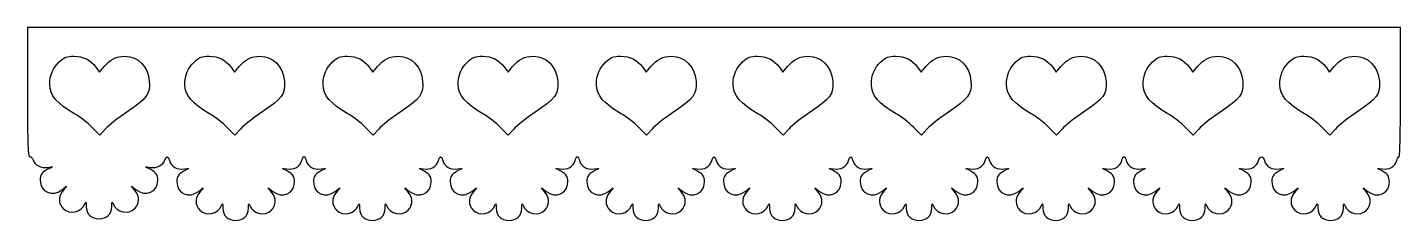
# Model space of a CAD drawing. Header units: centimetres. Extents: x -11.9 to 11, y -1.4 to 1.8.
import ezdxf

# ---------------------------------------------------------------- set-up
doc = ezdxf.new("R2010")
doc.units = ezdxf.units.CM
doc.header["$MEASUREMENT"] = 0
doc.layers.add('Layer 1', color=7, linetype='Continuous')

msp = doc.modelspace()

# ---------------------------------------------------------------- linework, layer by layer
at = {"layer": 'Layer 1'}
for points, knots in [([(-8.58766, -1.33235), (-8.62622, -1.29642), (-8.64613, -1.24559), (-8.64724, -1.18021), (-8.64724, -1.18021), (-8.64864, -1.09814), (-8.65268, -1.09133), (-8.6718, -1.13872), (-8.6718, -1.13872), (-8.7299, -1.28268), (-8.92209, -1.32384), (-9.03041, -1.21552), (-9.03041, -1.21552), (-9.11236, -1.13358), (-9.11442, -1.021), (-9.03583, -0.92023), (-9.03583, -0.92023), (-9.03583, -0.92023), (-8.97629, -0.8439), (-8.97629, -0.8439), (-8.97629, -0.8439), (-8.97629, -0.8439), (-9.05262, -0.90343), (-9.05262, -0.90343), (-9.05262, -0.90343), (-9.21317, -1.02865), (-9.41286, -0.9415), (-9.41286, -0.74621), (-9.41286, -0.74621), (-9.41286, -0.64771), (-9.37668, -0.6019), (-9.25687, -0.54874), (-9.25687, -0.54874), (-9.19248, -0.52016), (-9.19443, -0.51908), (-9.28667, -0.53227), (-9.28667, -0.53227), (-9.40529, -0.54923), (-9.51005, -0.49066), (-9.53437, -0.39377), (-9.53437, -0.39377), (-9.55436, -0.31412), (-9.5884, -0.30874), (-9.61152, -0.38158), (-9.61152, -0.38158), (-9.63903, -0.46827), (-9.74465, -0.52181), (-9.85655, -0.50581), (-9.85655, -0.50581), (-9.94878, -0.49262), (-9.95074, -0.4937), (-9.88634, -0.52228), (-9.88634, -0.52228), (-9.7652, -0.57604), (-9.73036, -0.62098), (-9.73036, -0.72346), (-9.73036, -0.72346), (-9.73036, -0.91516), (-9.93165, -1.00094), (-10.09059, -0.87697), (-10.09059, -0.87697), (-10.09059, -0.87697), (-10.16692, -0.81744), (-10.16692, -0.81744), (-10.16692, -0.81744), (-10.16692, -0.81744), (-10.10739, -0.89377), (-10.10739, -0.89377), (-10.10739, -0.89377), (-10.0288, -0.99454), (-10.03086, -1.10712), (-10.1128, -1.18906), (-10.1128, -1.18906), (-10.22112, -1.29738), (-10.41332, -1.25622), (-10.47141, -1.11227), (-10.47141, -1.11227), (-10.49054, -1.06487), (-10.49457, -1.07168), (-10.49597, -1.15375), (-10.49597, -1.15375), (-10.49815, -1.28148), (-10.57927, -1.35984), (-10.70932, -1.35984), (-10.70932, -1.35984), (-10.83936, -1.35984), (-10.92048, -1.28148), (-10.92266, -1.15375), (-10.92266, -1.15375), (-10.92406, -1.07168), (-10.92809, -1.06487), (-10.94722, -1.11227), (-10.94722, -1.11227), (-11.00531, -1.25622), (-11.19751, -1.29738), (-11.30583, -1.18906), (-11.30583, -1.18906), (-11.38777, -1.10712), (-11.38984, -0.99454), (-11.31124, -0.89377), (-11.31124, -0.89377), (-11.31124, -0.89377), (-11.25171, -0.81744), (-11.25171, -0.81744), (-11.25171, -0.81744), (-11.25171, -0.81744), (-11.32804, -0.87697), (-11.32804, -0.87697), (-11.32804, -0.87697), (-11.48859, -1.00219), (-11.68827, -0.91504), (-11.68827, -0.71976), (-11.68827, -0.71976), (-11.68827, -0.62125), (-11.65209, -0.57544), (-11.53229, -0.52228), (-11.53229, -0.52228), (-11.46789, -0.4937), (-11.46985, -0.49262), (-11.56208, -0.50581), (-11.56208, -0.50581), (-11.67398, -0.52181), (-11.7796, -0.46827), (-11.80711, -0.38158), (-11.80711, -0.38158), (-11.81647, -0.35209), (-11.84119, -0.32796), (-11.86204, -0.32796), (-11.86204, -0.32796), (-11.89431, -0.32796), (-11.89994, -0.16886), (-11.89994, 0.7436), (-11.89994, 0.7436), (-11.89994, 0.7436), (-11.89994, 1.81516), (-11.89994, 1.81516), (-11.89994, 1.81516), (-11.89994, 1.81516), (-0.46994, 1.81516), (-0.46994, 1.81516), (-0.46994, 1.81516), (-0.46994, 1.81516), (10.96006, 1.81516), (10.96006, 1.81516), (10.96006, 1.81516), (10.96006, 1.81516), (10.96006, 0.7436), (10.96006, 0.7436), (10.96006, 0.7436), (10.96006, 0.13373), (10.9499, -0.32796), (10.93647, -0.32796), (10.93647, -0.32796), (10.92349, -0.32796), (10.90545, -0.35758), (10.89636, -0.39377), (10.89636, -0.39377), (10.87205, -0.49066), (10.76729, -0.54923), (10.64866, -0.53227), (10.64866, -0.53227), (10.55643, -0.51908), (10.55447, -0.52016), (10.61886, -0.54874), (10.61886, -0.54874), (10.74001, -0.6025), (10.77485, -0.64744), (10.77485, -0.74992), (10.77485, -0.74992), (10.77485, -0.94162), (10.57356, -1.0274), (10.41462, -0.90343), (10.41462, -0.90343), (10.41462, -0.90343), (10.33829, -0.8439), (10.33829, -0.8439), (10.33829, -0.8439), (10.33829, -0.8439), (10.39782, -0.92023), (10.39782, -0.92023), (10.39782, -0.92023), (10.47641, -1.021), (10.47435, -1.13358), (10.39241, -1.21552), (10.39241, -1.21552), (10.28409, -1.32384), (10.09189, -1.28268), (10.0338, -1.13872), (10.0338, -1.13872), (10.01467, -1.09133), (10.01064, -1.09814), (10.00924, -1.18021), (10.00924, -1.18021), (10.00705, -1.30793), (9.92593, -1.38629), (9.79589, -1.38629), (9.79589, -1.38629), (9.66585, -1.38629), (9.58473, -1.30793), (9.58255, -1.18021), (9.58255, -1.18021), (9.58115, -1.09814), (9.57712, -1.09133), (9.55799, -1.13872), (9.55799, -1.13872), (9.4999, -1.28268), (9.3077, -1.32384), (9.19938, -1.21552), (9.19938, -1.21552), (9.11744, -1.13358), (9.11537, -1.021), (9.19397, -0.92023), (9.19397, -0.92023), (9.19397, -0.92023), (9.2535, -0.8439), (9.2535, -0.8439), (9.2535, -0.8439), (9.2535, -0.8439), (9.17717, -0.90343), (9.17717, -0.90343), (9.17717, -0.90343), (9.01662, -1.02865), (8.81693, -0.9415), (8.81693, -0.74621), (8.81693, -0.74621), (8.81693, -0.64771), (8.85312, -0.6019), (8.97292, -0.54874), (8.97292, -0.54874), (9.03731, -0.52016), (9.03536, -0.51908), (8.94312, -0.53227), (8.94312, -0.53227), (8.8245, -0.54923), (8.71974, -0.49066), (8.69542, -0.39377), (8.69542, -0.39377), (8.67415, -0.30899), (8.61577, -0.30899), (8.59449, -0.39377), (8.59449, -0.39377), (8.57017, -0.49066), (8.46541, -0.54923), (8.34679, -0.53227), (8.34679, -0.53227), (8.25455, -0.51908), (8.2526, -0.52016), (8.31699, -0.54874), (8.31699, -0.54874), (8.43813, -0.6025), (8.47298, -0.64744), (8.47298, -0.74992), (8.47298, -0.74992), (8.47298, -0.94162), (8.27169, -1.0274), (8.11274, -0.90343), (8.11274, -0.90343), (8.11274, -0.90343), (8.03641, -0.8439), (8.03641, -0.8439), (8.03641, -0.8439), (8.03641, -0.8439), (8.09594, -0.92023), (8.09594, -0.92023), (8.09594, -0.92023), (8.17454, -1.021), (8.17247, -1.13358), (8.09053, -1.21552), (8.09053, -1.21552), (7.98221, -1.32384), (7.79001, -1.28268), (7.73192, -1.13872), (7.73192, -1.13872), (7.71279, -1.09133), (7.70876, -1.09814), (7.70736, -1.18021), (7.70736, -1.18021), (7.70518, -1.30793), (7.62406, -1.38629), (7.49402, -1.38629), (7.49402, -1.38629), (7.36398, -1.38629), (7.28286, -1.30793), (7.28067, -1.18021), (7.28067, -1.18021), (7.27927, -1.09814), (7.27524, -1.09133), (7.25612, -1.13872), (7.25612, -1.13872), (7.19802, -1.28268), (7.00582, -1.32384), (6.8975, -1.21552), (6.8975, -1.21552), (6.81556, -1.13358), (6.8135, -1.021), (6.89209, -0.92023), (6.89209, -0.92023), (6.89209, -0.92023), (6.95162, -0.8439), (6.95162, -0.8439), (6.95162, -0.8439), (6.95162, -0.8439), (6.87529, -0.90343), (6.87529, -0.90343), (6.87529, -0.90343), (6.71475, -1.02865), (6.51506, -0.9415), (6.51506, -0.74621), (6.51506, -0.74621), (6.51506, -0.64771), (6.55124, -0.6019), (6.67105, -0.54874), (6.67105, -0.54874), (6.73544, -0.52016), (6.73349, -0.51908), (6.64125, -0.53227), (6.64125, -0.53227), (6.52263, -0.54923), (6.41787, -0.49066), (6.39355, -0.39377), (6.39355, -0.39377), (6.38446, -0.35758), (6.36771, -0.32796), (6.35631, -0.32796), (6.35631, -0.32796), (6.34491, -0.32796), (6.32815, -0.35758), (6.31907, -0.39377), (6.31907, -0.39377), (6.29475, -0.49066), (6.18999, -0.54923), (6.07137, -0.53227), (6.07137, -0.53227), (5.97913, -0.51908), (5.97718, -0.52016), (6.04157, -0.54874), (6.04157, -0.54874), (6.16271, -0.6025), (6.19756, -0.64744), (6.19756, -0.74992), (6.19756, -0.74992), (6.19756, -0.94162), (5.99627, -1.0274), (5.83733, -0.90343), (5.83733, -0.90343), (5.83733, -0.90343), (5.761, -0.8439), (5.761, -0.8439), (5.761, -0.8439), (5.761, -0.8439), (5.82053, -0.92023), (5.82053, -0.92023), (5.82053, -0.92023), (5.89912, -1.021), (5.89706, -1.13358), (5.81512, -1.21552), (5.81512, -1.21552), (5.70679, -1.32384), (5.5146, -1.28268), (5.4565, -1.13872), (5.4565, -1.13872), (5.43738, -1.09133), (5.43335, -1.09814), (5.43195, -1.18021), (5.43195, -1.18021), (5.42976, -1.30793), (5.34864, -1.38629), (5.2186, -1.38629), (5.2186, -1.38629), (5.08856, -1.38629), (5.00744, -1.30793), (5.00526, -1.18021), (5.00526, -1.18021), (5.00386, -1.09814), (4.99982, -1.09133), (4.9807, -1.13872), (4.9807, -1.13872), (4.9226, -1.28268), (4.73041, -1.32384), (4.62209, -1.21552), (4.62209, -1.21552), (4.54014, -1.13358), (4.53808, -1.021), (4.61667, -0.92023), (4.61667, -0.92023), (4.61667, -0.92023), (4.67621, -0.8439), (4.67621, -0.8439), (4.67621, -0.8439), (4.67621, -0.8439), (4.59988, -0.90343), (4.59988, -0.90343), (4.59988, -0.90343), (4.43933, -1.02865), (4.23964, -0.9415), (4.23964, -0.74621), (4.23964, -0.74621), (4.23964, -0.64771), (4.27582, -0.6019), (4.39563, -0.54874), (4.39563, -0.54874), (4.46002, -0.52016), (4.45807, -0.51908), (4.36583, -0.53227), (4.36583, -0.53227), (4.24721, -0.54923), (4.14245, -0.49066), (4.11813, -0.39377), (4.11813, -0.39377), (4.09701, -0.30963), (4.06477, -0.30963), (4.04365, -0.39377), (4.04365, -0.39377), (4.01934, -0.49066), (3.91458, -0.54923), (3.79595, -0.53227), (3.79595, -0.53227), (3.70372, -0.51908), (3.70176, -0.52016), (3.76616, -0.54874), (3.76616, -0.54874), (3.8873, -0.6025), (3.92214, -0.64744), (3.92214, -0.74992), (3.92214, -0.74992), (3.92214, -0.94162), (3.72085, -1.0274), (3.56191, -0.90343), (3.56191, -0.90343), (3.56191, -0.90343), (3.48558, -0.8439), (3.48558, -0.8439), (3.48558, -0.8439), (3.48558, -0.8439), (3.54511, -0.92023), (3.54511, -0.92023), (3.54511, -0.92023), (3.6237, -1.021), (3.62164, -1.13358), (3.5397, -1.21552), (3.5397, -1.21552), (3.43138, -1.32384), (3.23918, -1.28268), (3.18109, -1.13872), (3.18109, -1.13872), (3.16196, -1.09133), (3.15793, -1.09814), (3.15653, -1.18021), (3.15653, -1.18021), (3.15435, -1.30793), (3.07323, -1.38629), (2.94318, -1.38629), (2.94318, -1.38629), (2.81314, -1.38629), (2.73202, -1.30793), (2.72984, -1.18021), (2.72984, -1.18021), (2.72844, -1.09814), (2.72441, -1.09133), (2.70528, -1.13872), (2.70528, -1.13872), (2.64719, -1.28268), (2.45499, -1.32384), (2.34667, -1.21552), (2.34667, -1.21552), (2.26473, -1.13358), (2.26266, -1.021), (2.34126, -0.92023), (2.34126, -0.92023), (2.34126, -0.92023), (2.40079, -0.8439), (2.40079, -0.8439), (2.40079, -0.8439), (2.40079, -0.8439), (2.32446, -0.90343), (2.32446, -0.90343), (2.32446, -0.90343), (2.16391, -1.02865), (1.96423, -0.9415), (1.96423, -0.74621), (1.96423, -0.74621), (1.96423, -0.64771), (2.00041, -0.6019), (2.12021, -0.54874), (2.12021, -0.54874), (2.18461, -0.52016), (2.18265, -0.51908), (2.09042, -0.53227), (2.09042, -0.53227), (1.97179, -0.54923), (1.86703, -0.49066), (1.84272, -0.39377), (1.84272, -0.39377), (1.8216, -0.30963), (1.78936, -0.30963), (1.76824, -0.39377), (1.76824, -0.39377), (1.74392, -0.49066), (1.63916, -0.54923), (1.52054, -0.53227), (1.52054, -0.53227), (1.4283, -0.51908), (1.42635, -0.52016), (1.49074, -0.54874), (1.49074, -0.54874), (1.61188, -0.6025), (1.64673, -0.64744), (1.64673, -0.74992), (1.64673, -0.74992), (1.64673, -0.94162), (1.44544, -1.0274), (1.28649, -0.90343), (1.28649, -0.90343), (1.28649, -0.90343), (1.21016, -0.8439), (1.21016, -0.8439), (1.21016, -0.8439), (1.21016, -0.8439), (1.26969, -0.92023), (1.26969, -0.92023), (1.26969, -0.92023), (1.34829, -1.021), (1.34622, -1.13358), (1.26428, -1.21552), (1.26428, -1.21552), (1.15596, -1.32384), (0.96376, -1.28268), (0.90567, -1.13872), (0.90567, -1.13872), (0.88654, -1.09133), (0.88251, -1.09814), (0.88111, -1.18021), (0.88111, -1.18021), (0.87893, -1.30793), (0.79781, -1.38629), (0.66777, -1.38629), (0.66777, -1.38629), (0.53773, -1.38629), (0.45661, -1.30793), (0.45442, -1.18021), (0.45442, -1.18021), (0.45302, -1.09814), (0.44899, -1.09133), (0.42987, -1.13872), (0.42987, -1.13872), (0.37177, -1.28268), (0.17957, -1.32384), (0.07125, -1.21552), (0.07125, -1.21552), (-0.01069, -1.13358), (-0.01275, -1.021), (0.06584, -0.92023), (0.06584, -0.92023), (0.06584, -0.92023), (0.12537, -0.8439), (0.12537, -0.8439), (0.12537, -0.8439), (0.12537, -0.8439), (0.04904, -0.90343), (0.04904, -0.90343), (0.04904, -0.90343), (-0.1115, -1.02865), (-0.31119, -0.9415), (-0.31119, -0.74621), (-0.31119, -0.74621), (-0.31119, -0.64771), (-0.27501, -0.6019), (-0.1552, -0.54874), (-0.1552, -0.54874), (-0.09081, -0.52016), (-0.09276, -0.51908), (-0.185, -0.53227), (-0.185, -0.53227), (-0.30362, -0.54923), (-0.40838, -0.49066), (-0.4327, -0.39377), (-0.4327, -0.39377), (-0.45382, -0.30963), (-0.48606, -0.30963), (-0.50718, -0.39377), (-0.50718, -0.39377), (-0.5315, -0.49066), (-0.63626, -0.54923), (-0.75488, -0.53227), (-0.75488, -0.53227), (-0.84712, -0.51908), (-0.84907, -0.52016), (-0.78468, -0.54874), (-0.78468, -0.54874), (-0.66354, -0.6025), (-0.62869, -0.64744), (-0.62869, -0.74992), (-0.62869, -0.74992), (-0.62869, -0.94162), (-0.82998, -1.0274), (-0.98892, -0.90343), (-0.98892, -0.90343), (-0.98892, -0.90343), (-1.06525, -0.8439), (-1.06525, -0.8439), (-1.06525, -0.8439), (-1.06525, -0.8439), (-1.00572, -0.92023), (-1.00572, -0.92023), (-1.00572, -0.92023), (-0.92713, -1.021), (-0.92919, -1.13358), (-1.01113, -1.21552), (-1.01113, -1.21552), (-1.11946, -1.32384), (-1.31165, -1.28268), (-1.36975, -1.13872), (-1.36975, -1.13872), (-1.38887, -1.09133), (-1.3929, -1.09814), (-1.3943, -1.18021), (-1.3943, -1.18021), (-1.39649, -1.30793), (-1.47761, -1.38629), (-1.60765, -1.38629), (-1.60765, -1.38629), (-1.73769, -1.38629), (-1.81881, -1.30793), (-1.82099, -1.18021), (-1.82099, -1.18021), (-1.82239, -1.09814), (-1.82643, -1.09133), (-1.84555, -1.13872), (-1.84555, -1.13872), (-1.90365, -1.28268), (-2.09584, -1.32384), (-2.20416, -1.21552), (-2.20416, -1.21552), (-2.28611, -1.13358), (-2.28817, -1.021), (-2.20958, -0.92023), (-2.20958, -0.92023), (-2.20958, -0.92023), (-2.15004, -0.8439), (-2.15004, -0.8439), (-2.15004, -0.8439), (-2.15004, -0.8439), (-2.22637, -0.90343), (-2.22637, -0.90343), (-2.22637, -0.90343), (-2.38692, -1.02865), (-2.58661, -0.9415), (-2.58661, -0.74621), (-2.58661, -0.74621), (-2.58661, -0.64771), (-2.55043, -0.6019), (-2.43062, -0.54874), (-2.43062, -0.54874), (-2.36623, -0.52016), (-2.36818, -0.51908), (-2.46042, -0.53227), (-2.46042, -0.53227), (-2.57904, -0.54923), (-2.6838, -0.49066), (-2.70812, -0.39377), (-2.70812, -0.39377), (-2.7172, -0.35758), (-2.73396, -0.32796), (-2.74536, -0.32796), (-2.74536, -0.32796), (-2.75675, -0.32796), (-2.77351, -0.35758), (-2.7826, -0.39377), (-2.7826, -0.39377), (-2.80691, -0.49066), (-2.91167, -0.54923), (-3.0303, -0.53227), (-3.0303, -0.53227), (-3.12253, -0.51908), (-3.12449, -0.52016), (-3.06009, -0.54874), (-3.06009, -0.54874), (-2.93895, -0.6025), (-2.90411, -0.64744), (-2.90411, -0.74992), (-2.90411, -0.74992), (-2.90411, -0.94162), (-3.1054, -1.0274), (-3.26434, -0.90343), (-3.26434, -0.90343), (-3.26434, -0.90343), (-3.34067, -0.8439), (-3.34067, -0.8439), (-3.34067, -0.8439), (-3.34067, -0.8439), (-3.28114, -0.92023), (-3.28114, -0.92023), (-3.28114, -0.92023), (-3.20255, -1.021), (-3.20461, -1.13358), (-3.28655, -1.21552), (-3.28655, -1.21552), (-3.39487, -1.32384), (-3.58707, -1.28268), (-3.64516, -1.13872), (-3.64516, -1.13872), (-3.66429, -1.09133), (-3.66832, -1.09814), (-3.66972, -1.18021), (-3.66972, -1.18021), (-3.6719, -1.30793), (-3.75302, -1.38629), (-3.88307, -1.38629), (-3.88307, -1.38629), (-4.01311, -1.38629), (-4.09423, -1.30793), (-4.09641, -1.18021), (-4.09641, -1.18021), (-4.09781, -1.09814), (-4.10184, -1.09133), (-4.12097, -1.13872), (-4.12097, -1.13872), (-4.17906, -1.28268), (-4.37126, -1.32384), (-4.47958, -1.21552), (-4.47958, -1.21552), (-4.56152, -1.13358), (-4.56359, -1.021), (-4.48499, -0.92023), (-4.48499, -0.92023), (-4.48499, -0.92023), (-4.42546, -0.8439), (-4.42546, -0.8439), (-4.42546, -0.8439), (-4.42546, -0.8439), (-4.50179, -0.90343), (-4.50179, -0.90343), (-4.50179, -0.90343), (-4.66234, -1.02865), (-4.86202, -0.9415), (-4.86202, -0.74621), (-4.86202, -0.74621), (-4.86202, -0.64771), (-4.82584, -0.6019), (-4.70604, -0.54874), (-4.70604, -0.54874), (-4.64164, -0.52016), (-4.6436, -0.51908), (-4.73583, -0.53227), (-4.73583, -0.53227), (-4.85446, -0.54923), (-4.95922, -0.49066), (-4.98353, -0.39377), (-4.98353, -0.39377), (-5.00465, -0.30963), (-5.03689, -0.30963), (-5.05801, -0.39377), (-5.05801, -0.39377), (-5.08233, -0.49066), (-5.18709, -0.54923), (-5.30571, -0.53227), (-5.30571, -0.53227), (-5.39795, -0.51908), (-5.3999, -0.52016), (-5.33551, -0.54874), (-5.33551, -0.54874), (-5.21437, -0.6025), (-5.17952, -0.64744), (-5.17952, -0.74992), (-5.17952, -0.74992), (-5.17952, -0.94162), (-5.38081, -1.0274), (-5.53976, -0.90343), (-5.53976, -0.90343), (-5.53976, -0.90343), (-5.61609, -0.8439), (-5.61609, -0.8439), (-5.61609, -0.8439), (-5.61609, -0.8439), (-5.55656, -0.92023), (-5.55656, -0.92023), (-5.55656, -0.92023), (-5.47796, -1.021), (-5.48003, -1.13358), (-5.56197, -1.21552), (-5.56197, -1.21552), (-5.67029, -1.32384), (-5.86249, -1.28268), (-5.92058, -1.13872), (-5.92058, -1.13872), (-5.93971, -1.09133), (-5.94374, -1.09814), (-5.94514, -1.18021), (-5.94514, -1.18021), (-5.94732, -1.30793), (-6.02844, -1.38629), (-6.15848, -1.38629), (-6.15848, -1.38629), (-6.28852, -1.38629), (-6.36964, -1.30793), (-6.37183, -1.18021), (-6.37183, -1.18021), (-6.37323, -1.09814), (-6.37726, -1.09133), (-6.39638, -1.13872), (-6.39638, -1.13872), (-6.45448, -1.28268), (-6.64668, -1.32384), (-6.755, -1.21552), (-6.755, -1.21552), (-6.83694, -1.13358), (-6.839, -1.021), (-6.76041, -0.92023), (-6.76041, -0.92023), (-6.76041, -0.92023), (-6.70088, -0.8439), (-6.70088, -0.8439), (-6.70088, -0.8439), (-6.70088, -0.8439), (-6.77721, -0.90343), (-6.77721, -0.90343), (-6.77721, -0.90343), (-6.93775, -1.02865), (-7.13744, -0.9415), (-7.13744, -0.74621), (-7.13744, -0.74621), (-7.13744, -0.64771), (-7.10126, -0.6019), (-6.98145, -0.54874), (-6.98145, -0.54874), (-6.91706, -0.52016), (-6.91901, -0.51908), (-7.01125, -0.53227), (-7.01125, -0.53227), (-7.12987, -0.54923), (-7.23463, -0.49066), (-7.25895, -0.39377), (-7.25895, -0.39377), (-7.26804, -0.35758), (-7.28479, -0.32796), (-7.29619, -0.32796), (-7.29619, -0.32796), (-7.30759, -0.32796), (-7.32435, -0.35758), (-7.33343, -0.39377), (-7.33343, -0.39377), (-7.35775, -0.49066), (-7.46251, -0.54923), (-7.58113, -0.53227), (-7.58113, -0.53227), (-7.67337, -0.51908), (-7.67532, -0.52016), (-7.61093, -0.54874), (-7.61093, -0.54874), (-7.48979, -0.6025), (-7.45494, -0.64744), (-7.45494, -0.74992), (-7.45494, -0.74992), (-7.45494, -0.94162), (-7.65623, -1.0274), (-7.81517, -0.90343), (-7.81517, -0.90343), (-7.81517, -0.90343), (-7.8915, -0.8439), (-7.8915, -0.8439), (-7.8915, -0.8439), (-7.8915, -0.8439), (-7.83197, -0.92023), (-7.83197, -0.92023), (-7.83197, -0.92023), (-7.75338, -1.021), (-7.75544, -1.13358), (-7.83738, -1.21552), (-7.83738, -1.21552), (-7.94571, -1.32384), (-8.1379, -1.28268), (-8.196, -1.13872), (-8.196, -1.13872), (-8.21512, -1.09133), (-8.21915, -1.09814), (-8.22055, -1.18021), (-8.22055, -1.18021), (-8.22274, -1.30793), (-8.30386, -1.38629), (-8.4339, -1.38629), (-8.4339, -1.38629), (-8.49379, -1.38629), (-8.55148, -1.36606), (-8.58766, -1.33235)], [0, 0, 0, 0, 0.0045045, 0.0045045, 0.0045045, 0.0045045, 0.00900901, 0.00900901, 0.00900901, 0.00900901, 0.01351351, 0.01351351, 0.01351351, 0.01351351, 0.01801802, 0.01801802, 0.01801802, 0.01801802, 0.02252252, 0.02252252, 0.02252252, 0.02252252, 0.02702703, 0.02702703, 0.02702703, 0.02702703, 0.03153153, 0.03153153, 0.03153153, 0.03153153, 0.03603604, 0.03603604, 0.03603604, 0.03603604, 0.04054054, 0.04054054, 0.04054054, 0.04054054, 0.04504505, 0.04504505, 0.04504505, 0.04504505, 0.04954955, 0.04954955, 0.04954955, 0.04954955, 0.05405405, 0.05405405, 0.05405405, 0.05405405, 0.05855856, 0.05855856, 0.05855856, 0.05855856, 0.06306306, 0.06306306, 0.06306306, 0.06306306, 0.06756757, 0.06756757, 0.06756757, 0.06756757, 0.07207207, 0.07207207, 0.07207207, 0.07207207, 0.07657658, 0.07657658, 0.07657658, 0.07657658, 0.08108108, 0.08108108, 0.08108108, 0.08108108, 0.08558559, 0.08558559, 0.08558559, 0.08558559, 0.09009009, 0.09009009, 0.09009009, 0.09009009, 0.09459459, 0.09459459, 0.09459459, 0.09459459, 0.0990991, 0.0990991, 0.0990991, 0.0990991, 0.1036036, 0.1036036, 0.1036036, 0.1036036, 0.10810811, 0.10810811, 0.10810811, 0.10810811, 0.11261261, 0.11261261, 0.11261261, 0.11261261, 0.11711712, 0.11711712, 0.11711712, 0.11711712, 0.12162162, 0.12162162, 0.12162162, 0.12162162, 0.12612613, 0.12612613, 0.12612613, 0.12612613, 0.13063063, 0.13063063, 0.13063063, 0.13063063, 0.13513514, 0.13513514, 0.13513514, 0.13513514, 0.13963964, 0.13963964, 0.13963964, 0.13963964, 0.14414414, 0.14414414, 0.14414414, 0.14414414, 0.14864865, 0.14864865, 0.14864865, 0.14864865, 0.15315315, 0.15315315, 0.15315315, 0.15315315, 0.15765766, 0.15765766, 0.15765766, 0.15765766, 0.16216216, 0.16216216, 0.16216216, 0.16216216, 0.16666667, 0.16666667, 0.16666667, 0.16666667, 0.17117117, 0.17117117, 0.17117117, 0.17117117, 0.17567568, 0.17567568, 0.17567568, 0.17567568, 0.18018018, 0.18018018, 0.18018018, 0.18018018, 0.18468468, 0.18468468, 0.18468468, 0.18468468, 0.18918919, 0.18918919, 0.18918919, 0.18918919, 0.19369369, 0.19369369, 0.19369369, 0.19369369, 0.1981982, 0.1981982, 0.1981982, 0.1981982, 0.2027027, 0.2027027, 0.2027027, 0.2027027, 0.20720721, 0.20720721, 0.20720721, 0.20720721, 0.21171171, 0.21171171, 0.21171171, 0.21171171, 0.21621622, 0.21621622, 0.21621622, 0.21621622, 0.22072072, 0.22072072, 0.22072072, 0.22072072, 0.22522523, 0.22522523, 0.22522523, 0.22522523, 0.22972973, 0.22972973, 0.22972973, 0.22972973, 0.23423423, 0.23423423, 0.23423423, 0.23423423, 0.23873874, 0.23873874, 0.23873874, 0.23873874, 0.24324324, 0.24324324, 0.24324324, 0.24324324, 0.24774775, 0.24774775, 0.24774775, 0.24774775, 0.25225225, 0.25225225, 0.25225225, 0.25225225, 0.25675676, 0.25675676, 0.25675676, 0.25675676, 0.26126126, 0.26126126, 0.26126126, 0.26126126, 0.26576577, 0.26576577, 0.26576577, 0.26576577, 0.27027027, 0.27027027, 0.27027027, 0.27027027, 0.27477477, 0.27477477, 0.27477477, 0.27477477, 0.27927928, 0.27927928, 0.27927928, 0.27927928, 0.28378378, 0.28378378, 0.28378378, 0.28378378, 0.28828829, 0.28828829, 0.28828829, 0.28828829, 0.29279279, 0.29279279, 0.29279279, 0.29279279, 0.2972973, 0.2972973, 0.2972973, 0.2972973, 0.3018018, 0.3018018, 0.3018018, 0.3018018, 0.30630631, 0.30630631, 0.30630631, 0.30630631, 0.31081081, 0.31081081, 0.31081081, 0.31081081, 0.31531532, 0.31531532, 0.31531532, 0.31531532, 0.31981982, 0.31981982, 0.31981982, 0.31981982, 0.32432432, 0.32432432, 0.32432432, 0.32432432, 0.32882883, 0.32882883, 0.32882883, 0.32882883, 0.33333333, 0.33333333, 0.33333333, 0.33333333, 0.33783784, 0.33783784, 0.33783784, 0.33783784, 0.34234234, 0.34234234, 0.34234234, 0.34234234, 0.34684685, 0.34684685, 0.34684685, 0.34684685, 0.35135135, 0.35135135, 0.35135135, 0.35135135, 0.35585586, 0.35585586, 0.35585586, 0.35585586, 0.36036036, 0.36036036, 0.36036036, 0.36036036, 0.36486486, 0.36486486, 0.36486486, 0.36486486, 0.36936937, 0.36936937, 0.36936937, 0.36936937, 0.37387387, 0.37387387, 0.37387387, 0.37387387, 0.37837838, 0.37837838, 0.37837838, 0.37837838, 0.38288288, 0.38288288, 0.38288288, 0.38288288, 0.38738739, 0.38738739, 0.38738739, 0.38738739, 0.39189189, 0.39189189, 0.39189189, 0.39189189, 0.3963964, 0.3963964, 0.3963964, 0.3963964, 0.4009009, 0.4009009, 0.4009009, 0.4009009, 0.40540541, 0.40540541, 0.40540541, 0.40540541, 0.40990991, 0.40990991, 0.40990991, 0.40990991, 0.41441441, 0.41441441, 0.41441441, 0.41441441, 0.41891892, 0.41891892, 0.41891892, 0.41891892, 0.42342342, 0.42342342, 0.42342342, 0.42342342, 0.42792793, 0.42792793, 0.42792793, 0.42792793, 0.43243243, 0.43243243, 0.43243243, 0.43243243, 0.43693694, 0.43693694, 0.43693694, 0.43693694, 0.44144144, 0.44144144, 0.44144144, 0.44144144, 0.44594595, 0.44594595, 0.44594595, 0.44594595, 0.45045045, 0.45045045, 0.45045045, 0.45045045, 0.45495495, 0.45495495, 0.45495495, 0.45495495, 0.45945946, 0.45945946, 0.45945946, 0.45945946, 0.46396396, 0.46396396, 0.46396396, 0.46396396, 0.46846847, 0.46846847, 0.46846847, 0.46846847, 0.47297297, 0.47297297, 0.47297297, 0.47297297, 0.47747748, 0.47747748, 0.47747748, 0.47747748, 0.48198198, 0.48198198, 0.48198198, 0.48198198, 0.48648649, 0.48648649, 0.48648649, 0.48648649, 0.49099099, 0.49099099, 0.49099099, 0.49099099, 0.4954955, 0.4954955, 0.4954955, 0.4954955, 0.5, 0.5, 0.5, 0.5, 0.5045045, 0.5045045, 0.5045045, 0.5045045, 0.50900901, 0.50900901, 0.50900901, 0.50900901, 0.51351351, 0.51351351, 0.51351351, 0.51351351, 0.51801802, 0.51801802, 0.51801802, 0.51801802, 0.52252252, 0.52252252, 0.52252252, 0.52252252, 0.52702703, 0.52702703, 0.52702703, 0.52702703, 0.53153153, 0.53153153, 0.53153153, 0.53153153, 0.53603604, 0.53603604, 0.53603604, 0.53603604, 0.54054054, 0.54054054, 0.54054054, 0.54054054, 0.54504505, 0.54504505, 0.54504505, 0.54504505, 0.54954955, 0.54954955, 0.54954955, 0.54954955, 0.55405405, 0.55405405, 0.55405405, 0.55405405, 0.55855856, 0.55855856, 0.55855856, 0.55855856, 0.56306306, 0.56306306, 0.56306306, 0.56306306, 0.56756757, 0.56756757, 0.56756757, 0.56756757, 0.57207207, 0.57207207, 0.57207207, 0.57207207, 0.57657658, 0.57657658, 0.57657658, 0.57657658, 0.58108108, 0.58108108, 0.58108108, 0.58108108, 0.58558559, 0.58558559, 0.58558559, 0.58558559, 0.59009009, 0.59009009, 0.59009009, 0.59009009, 0.59459459, 0.59459459, 0.59459459, 0.59459459, 0.5990991, 0.5990991, 0.5990991, 0.5990991, 0.6036036, 0.6036036, 0.6036036, 0.6036036, 0.60810811, 0.60810811, 0.60810811, 0.60810811, 0.61261261, 0.61261261, 0.61261261, 0.61261261, 0.61711712, 0.61711712, 0.61711712, 0.61711712, 0.62162162, 0.62162162, 0.62162162, 0.62162162, 0.62612613, 0.62612613, 0.62612613, 0.62612613, 0.63063063, 0.63063063, 0.63063063, 0.63063063, 0.63513514, 0.63513514, 0.63513514, 0.63513514, 0.63963964, 0.63963964, 0.63963964, 0.63963964, 0.64414414, 0.64414414, 0.64414414, 0.64414414, 0.64864865, 0.64864865, 0.64864865, 0.64864865, 0.65315315, 0.65315315, 0.65315315, 0.65315315, 0.65765766, 0.65765766, 0.65765766, 0.65765766, 0.66216216, 0.66216216, 0.66216216, 0.66216216, 0.66666667, 0.66666667, 0.66666667, 0.66666667, 0.67117117, 0.67117117, 0.67117117, 0.67117117, 0.67567568, 0.67567568, 0.67567568, 0.67567568, 0.68018018, 0.68018018, 0.68018018, 0.68018018, 0.68468468, 0.68468468, 0.68468468, 0.68468468, 0.68918919, 0.68918919, 0.68918919, 0.68918919, 0.69369369, 0.69369369, 0.69369369, 0.69369369, 0.6981982, 0.6981982, 0.6981982, 0.6981982, 0.7027027, 0.7027027, 0.7027027, 0.7027027, 0.70720721, 0.70720721, 0.70720721, 0.70720721, 0.71171171, 0.71171171, 0.71171171, 0.71171171, 0.71621622, 0.71621622, 0.71621622, 0.71621622, 0.72072072, 0.72072072, 0.72072072, 0.72072072, 0.72522523, 0.72522523, 0.72522523, 0.72522523, 0.72972973, 0.72972973, 0.72972973, 0.72972973, 0.73423423, 0.73423423, 0.73423423, 0.73423423, 0.73873874, 0.73873874, 0.73873874, 0.73873874, 0.74324324, 0.74324324, 0.74324324, 0.74324324, 0.74774775, 0.74774775, 0.74774775, 0.74774775, 0.75225225, 0.75225225, 0.75225225, 0.75225225, 0.75675676, 0.75675676, 0.75675676, 0.75675676, 0.76126126, 0.76126126, 0.76126126, 0.76126126, 0.76576577, 0.76576577, 0.76576577, 0.76576577, 0.77027027, 0.77027027, 0.77027027, 0.77027027, 0.77477477, 0.77477477, 0.77477477, 0.77477477, 0.77927928, 0.77927928, 0.77927928, 0.77927928, 0.78378378, 0.78378378, 0.78378378, 0.78378378, 0.78828829, 0.78828829, 0.78828829, 0.78828829, 0.79279279, 0.79279279, 0.79279279, 0.79279279, 0.7972973, 0.7972973, 0.7972973, 0.7972973, 0.8018018, 0.8018018, 0.8018018, 0.8018018, 0.80630631, 0.80630631, 0.80630631, 0.80630631, 0.81081081, 0.81081081, 0.81081081, 0.81081081, 0.81531532, 0.81531532, 0.81531532, 0.81531532, 0.81981982, 0.81981982, 0.81981982, 0.81981982, 0.82432432, 0.82432432, 0.82432432, 0.82432432, 0.82882883, 0.82882883, 0.82882883, 0.82882883, 0.83333333, 0.83333333, 0.83333333, 0.83333333, 0.83783784, 0.83783784, 0.83783784, 0.83783784, 0.84234234, 0.84234234, 0.84234234, 0.84234234, 0.84684685, 0.84684685, 0.84684685, 0.84684685, 0.85135135, 0.85135135, 0.85135135, 0.85135135, 0.85585586, 0.85585586, 0.85585586, 0.85585586, 0.86036036, 0.86036036, 0.86036036, 0.86036036, 0.86486486, 0.86486486, 0.86486486, 0.86486486, 0.86936937, 0.86936937, 0.86936937, 0.86936937, 0.87387387, 0.87387387, 0.87387387, 0.87387387, 0.87837838, 0.87837838, 0.87837838, 0.87837838, 0.88288288, 0.88288288, 0.88288288, 0.88288288, 0.88738739, 0.88738739, 0.88738739, 0.88738739, 0.89189189, 0.89189189, 0.89189189, 0.89189189, 0.8963964, 0.8963964, 0.8963964, 0.8963964, 0.9009009, 0.9009009, 0.9009009, 0.9009009, 0.90540541, 0.90540541, 0.90540541, 0.90540541, 0.90990991, 0.90990991, 0.90990991, 0.90990991, 0.91441441, 0.91441441, 0.91441441, 0.91441441, 0.91891892, 0.91891892, 0.91891892, 0.91891892, 0.92342342, 0.92342342, 0.92342342, 0.92342342, 0.92792793, 0.92792793, 0.92792793, 0.92792793, 0.93243243, 0.93243243, 0.93243243, 0.93243243, 0.93693694, 0.93693694, 0.93693694, 0.93693694, 0.94144144, 0.94144144, 0.94144144, 0.94144144, 0.94594595, 0.94594595, 0.94594595, 0.94594595, 0.95045045, 0.95045045, 0.95045045, 0.95045045, 0.95495495, 0.95495495, 0.95495495, 0.95495495, 0.95945946, 0.95945946, 0.95945946, 0.95945946, 0.96396396, 0.96396396, 0.96396396, 0.96396396, 0.96846847, 0.96846847, 0.96846847, 0.96846847, 0.97297297, 0.97297297, 0.97297297, 0.97297297, 0.97747748, 0.97747748, 0.97747748, 0.97747748, 0.98198198, 0.98198198, 0.98198198, 0.98198198, 0.98648649, 0.98648649, 0.98648649, 0.98648649, 0.99099099, 0.99099099, 0.99099099, 0.99099099, 1, 1, 1, 1]), ([(-10.24683, 0.40838), (-9.9119, 0.63223), (-9.85262, 0.71395), (-9.87117, 0.92625), (-9.87117, 0.92625), (-9.89275, 1.17309), (-10.05622, 1.33891), (-10.27798, 1.33891), (-10.27798, 1.33891), (-10.42177, 1.33891), (-10.52265, 1.28873), (-10.62259, 1.16749), (-10.62259, 1.16749), (-10.62259, 1.16749), (-10.69937, 1.07434), (-10.69937, 1.07434), (-10.69937, 1.07434), (-10.69937, 1.07434), (-10.75922, 1.15529), (-10.75922, 1.15529), (-10.75922, 1.15529), (-10.85206, 1.28087), (-10.96764, 1.3387), (-11.12596, 1.33881), (-11.12596, 1.33881), (-11.24825, 1.3389), (-11.27734, 1.32757), (-11.37017, 1.2437), (-11.37017, 1.2437), (-11.47864, 1.14571), (-11.52911, 1.0266), (-11.52938, 0.86796), (-11.52938, 0.86796), (-11.52967, 0.69517), (-11.40537, 0.54978), (-11.11651, 0.38503), (-11.11651, 0.38503), (-11.0308, 0.33614), (-10.90114, 0.23604), (-10.82838, 0.16257), (-10.82838, 0.16257), (-10.82838, 0.16257), (-10.69609, 0.029), (-10.69609, 0.029), (-10.69609, 0.029), (-10.69609, 0.029), (-10.60348, 0.13045), (-10.60348, 0.13045), (-10.60348, 0.13045), (-10.55255, 0.18626), (-10.39206, 0.31132), (-10.24683, 0.40838)], [0, 0, 0, 0, 0.07142857, 0.07142857, 0.07142857, 0.07142857, 0.14285714, 0.14285714, 0.14285714, 0.14285714, 0.21428571, 0.21428571, 0.21428571, 0.21428571, 0.28571429, 0.28571429, 0.28571429, 0.28571429, 0.35714286, 0.35714286, 0.35714286, 0.35714286, 0.42857143, 0.42857143, 0.42857143, 0.42857143, 0.5, 0.5, 0.5, 0.5, 0.57142857, 0.57142857, 0.57142857, 0.57142857, 0.64285714, 0.64285714, 0.64285714, 0.64285714, 0.71428571, 0.71428571, 0.71428571, 0.71428571, 0.78571429, 0.78571429, 0.78571429, 0.78571429, 0.85714286, 0.85714286, 0.85714286, 0.85714286, 1, 1, 1, 1]), ([(-7.99787, 0.40838), (-7.66294, 0.63223), (-7.60366, 0.71395), (-7.62222, 0.92625), (-7.62222, 0.92625), (-7.64379, 1.17309), (-7.80726, 1.33891), (-8.02902, 1.33891), (-8.02902, 1.33891), (-8.17281, 1.33891), (-8.27369, 1.28873), (-8.37363, 1.16749), (-8.37363, 1.16749), (-8.37363, 1.16749), (-8.45041, 1.07434), (-8.45041, 1.07434), (-8.45041, 1.07434), (-8.45041, 1.07434), (-8.51026, 1.15529), (-8.51026, 1.15529), (-8.51026, 1.15529), (-8.6031, 1.28087), (-8.71868, 1.3387), (-8.877, 1.33881), (-8.877, 1.33881), (-8.99929, 1.3389), (-9.02838, 1.32757), (-9.12121, 1.2437), (-9.12121, 1.2437), (-9.22968, 1.14571), (-9.28015, 1.0266), (-9.28042, 0.86796), (-9.28042, 0.86796), (-9.28071, 0.69517), (-9.15641, 0.54978), (-8.86755, 0.38503), (-8.86755, 0.38503), (-8.78184, 0.33614), (-8.65218, 0.23604), (-8.57942, 0.16257), (-8.57942, 0.16257), (-8.57942, 0.16257), (-8.44713, 0.029), (-8.44713, 0.029), (-8.44713, 0.029), (-8.44713, 0.029), (-8.35452, 0.13045), (-8.35452, 0.13045), (-8.35452, 0.13045), (-8.30359, 0.18626), (-8.1431, 0.31132), (-7.99787, 0.40838)], [0, 0, 0, 0, 0.07142857, 0.07142857, 0.07142857, 0.07142857, 0.14285714, 0.14285714, 0.14285714, 0.14285714, 0.21428571, 0.21428571, 0.21428571, 0.21428571, 0.28571429, 0.28571429, 0.28571429, 0.28571429, 0.35714286, 0.35714286, 0.35714286, 0.35714286, 0.42857143, 0.42857143, 0.42857143, 0.42857143, 0.5, 0.5, 0.5, 0.5, 0.57142857, 0.57142857, 0.57142857, 0.57142857, 0.64285714, 0.64285714, 0.64285714, 0.64285714, 0.71428571, 0.71428571, 0.71428571, 0.71428571, 0.78571429, 0.78571429, 0.78571429, 0.78571429, 0.85714286, 0.85714286, 0.85714286, 0.85714286, 1, 1, 1, 1]), ([(-5.696, 0.40838), (-5.36107, 0.63223), (-5.30179, 0.71395), (-5.32034, 0.92625), (-5.32034, 0.92625), (-5.34191, 1.17309), (-5.50538, 1.33891), (-5.72715, 1.33891), (-5.72715, 1.33891), (-5.87093, 1.33891), (-5.97182, 1.28873), (-6.07175, 1.16749), (-6.07175, 1.16749), (-6.07175, 1.16749), (-6.14854, 1.07434), (-6.14854, 1.07434), (-6.14854, 1.07434), (-6.14854, 1.07434), (-6.20839, 1.15529), (-6.20839, 1.15529), (-6.20839, 1.15529), (-6.30123, 1.28087), (-6.4168, 1.3387), (-6.57512, 1.33881), (-6.57512, 1.33881), (-6.69742, 1.3389), (-6.72651, 1.32757), (-6.81934, 1.2437), (-6.81934, 1.2437), (-6.92781, 1.14571), (-6.97827, 1.0266), (-6.97854, 0.86796), (-6.97854, 0.86796), (-6.97883, 0.69517), (-6.85454, 0.54978), (-6.56568, 0.38503), (-6.56568, 0.38503), (-6.47996, 0.33614), (-6.35031, 0.23604), (-6.27754, 0.16257), (-6.27754, 0.16257), (-6.27754, 0.16257), (-6.14525, 0.029), (-6.14525, 0.029), (-6.14525, 0.029), (-6.14525, 0.029), (-6.05265, 0.13045), (-6.05265, 0.13045), (-6.05265, 0.13045), (-6.00172, 0.18626), (-5.84122, 0.31132), (-5.696, 0.40838)], [0, 0, 0, 0, 0.07142857, 0.07142857, 0.07142857, 0.07142857, 0.14285714, 0.14285714, 0.14285714, 0.14285714, 0.21428571, 0.21428571, 0.21428571, 0.21428571, 0.28571429, 0.28571429, 0.28571429, 0.28571429, 0.35714286, 0.35714286, 0.35714286, 0.35714286, 0.42857143, 0.42857143, 0.42857143, 0.42857143, 0.5, 0.5, 0.5, 0.5, 0.57142857, 0.57142857, 0.57142857, 0.57142857, 0.64285714, 0.64285714, 0.64285714, 0.64285714, 0.71428571, 0.71428571, 0.71428571, 0.71428571, 0.78571429, 0.78571429, 0.78571429, 0.78571429, 0.85714286, 0.85714286, 0.85714286, 0.85714286, 1, 1, 1, 1]), ([(-3.44704, 0.40838), (-3.11211, 0.63223), (-3.05283, 0.71395), (-3.07138, 0.92625), (-3.07138, 0.92625), (-3.09295, 1.17309), (-3.25643, 1.33891), (-3.47819, 1.33891), (-3.47819, 1.33891), (-3.62198, 1.33891), (-3.72286, 1.28873), (-3.8228, 1.16749), (-3.8228, 1.16749), (-3.8228, 1.16749), (-3.89958, 1.07434), (-3.89958, 1.07434), (-3.89958, 1.07434), (-3.89958, 1.07434), (-3.95943, 1.15529), (-3.95943, 1.15529), (-3.95943, 1.15529), (-4.05227, 1.28087), (-4.16784, 1.3387), (-4.32617, 1.33881), (-4.32617, 1.33881), (-4.44846, 1.3389), (-4.47755, 1.32757), (-4.57038, 1.2437), (-4.57038, 1.2437), (-4.67885, 1.14571), (-4.72932, 1.0266), (-4.72958, 0.86796), (-4.72958, 0.86796), (-4.72988, 0.69517), (-4.60558, 0.54978), (-4.31672, 0.38503), (-4.31672, 0.38503), (-4.23101, 0.33614), (-4.10135, 0.23604), (-4.02859, 0.16257), (-4.02859, 0.16257), (-4.02859, 0.16257), (-3.89629, 0.029), (-3.89629, 0.029), (-3.89629, 0.029), (-3.89629, 0.029), (-3.80369, 0.13045), (-3.80369, 0.13045), (-3.80369, 0.13045), (-3.75276, 0.18626), (-3.59227, 0.31132), (-3.44704, 0.40838)], [0, 0, 0, 0, 0.07142857, 0.07142857, 0.07142857, 0.07142857, 0.14285714, 0.14285714, 0.14285714, 0.14285714, 0.21428571, 0.21428571, 0.21428571, 0.21428571, 0.28571429, 0.28571429, 0.28571429, 0.28571429, 0.35714286, 0.35714286, 0.35714286, 0.35714286, 0.42857143, 0.42857143, 0.42857143, 0.42857143, 0.5, 0.5, 0.5, 0.5, 0.57142857, 0.57142857, 0.57142857, 0.57142857, 0.64285714, 0.64285714, 0.64285714, 0.64285714, 0.71428571, 0.71428571, 0.71428571, 0.71428571, 0.78571429, 0.78571429, 0.78571429, 0.78571429, 0.85714286, 0.85714286, 0.85714286, 0.85714286, 1, 1, 1, 1]), ([(-1.14517, 0.40838), (-0.81024, 0.63223), (-0.75096, 0.71395), (-0.76951, 0.92625), (-0.76951, 0.92625), (-0.79108, 1.17309), (-0.95455, 1.33891), (-1.17631, 1.33891), (-1.17631, 1.33891), (-1.3201, 1.33891), (-1.42098, 1.28873), (-1.52092, 1.16749), (-1.52092, 1.16749), (-1.52092, 1.16749), (-1.5977, 1.07434), (-1.5977, 1.07434), (-1.5977, 1.07434), (-1.5977, 1.07434), (-1.65755, 1.15529), (-1.65755, 1.15529), (-1.65755, 1.15529), (-1.7504, 1.28087), (-1.86597, 1.3387), (-2.02429, 1.33881), (-2.02429, 1.33881), (-2.14658, 1.3389), (-2.17568, 1.32757), (-2.26851, 1.2437), (-2.26851, 1.2437), (-2.37697, 1.14571), (-2.42744, 1.0266), (-2.42771, 0.86796), (-2.42771, 0.86796), (-2.428, 0.69517), (-2.30371, 0.54978), (-2.01484, 0.38503), (-2.01484, 0.38503), (-1.92913, 0.33614), (-1.79947, 0.23604), (-1.72671, 0.16257), (-1.72671, 0.16257), (-1.72671, 0.16257), (-1.59442, 0.029), (-1.59442, 0.029), (-1.59442, 0.029), (-1.59442, 0.029), (-1.50182, 0.13045), (-1.50182, 0.13045), (-1.50182, 0.13045), (-1.45088, 0.18626), (-1.29039, 0.31132), (-1.14517, 0.40838)], [0, 0, 0, 0, 0.07142857, 0.07142857, 0.07142857, 0.07142857, 0.14285714, 0.14285714, 0.14285714, 0.14285714, 0.21428571, 0.21428571, 0.21428571, 0.21428571, 0.28571429, 0.28571429, 0.28571429, 0.28571429, 0.35714286, 0.35714286, 0.35714286, 0.35714286, 0.42857143, 0.42857143, 0.42857143, 0.42857143, 0.5, 0.5, 0.5, 0.5, 0.57142857, 0.57142857, 0.57142857, 0.57142857, 0.64285714, 0.64285714, 0.64285714, 0.64285714, 0.71428571, 0.71428571, 0.71428571, 0.71428571, 0.78571429, 0.78571429, 0.78571429, 0.78571429, 0.85714286, 0.85714286, 0.85714286, 0.85714286, 1, 1, 1, 1]), ([(1.13025, 0.40838), (1.46518, 0.63223), (1.52446, 0.71395), (1.50591, 0.92625), (1.50591, 0.92625), (1.48434, 1.17309), (1.32087, 1.33891), (1.0991, 1.33891), (1.0991, 1.33891), (0.95532, 1.33891), (0.85443, 1.28873), (0.7545, 1.16749), (0.7545, 1.16749), (0.7545, 1.16749), (0.67771, 1.07434), (0.67771, 1.07434), (0.67771, 1.07434), (0.67771, 1.07434), (0.61786, 1.15529), (0.61786, 1.15529), (0.61786, 1.15529), (0.52502, 1.28087), (0.40945, 1.3387), (0.25113, 1.33881), (0.25113, 1.33881), (0.12883, 1.3389), (0.09974, 1.32757), (0.00691, 1.2437), (0.00691, 1.2437), (-0.10156, 1.14571), (-0.15202, 1.0266), (-0.15229, 0.86796), (-0.15229, 0.86796), (-0.15258, 0.69517), (-0.02829, 0.54978), (0.26057, 0.38503), (0.26057, 0.38503), (0.34629, 0.33614), (0.47594, 0.23604), (0.54871, 0.16257), (0.54871, 0.16257), (0.54871, 0.16257), (0.681, 0.029), (0.681, 0.029), (0.681, 0.029), (0.681, 0.029), (0.7736, 0.13045), (0.7736, 0.13045), (0.7736, 0.13045), (0.82453, 0.18626), (0.98503, 0.31132), (1.13025, 0.40838)], [0, 0, 0, 0, 0.07142857, 0.07142857, 0.07142857, 0.07142857, 0.14285714, 0.14285714, 0.14285714, 0.14285714, 0.21428571, 0.21428571, 0.21428571, 0.21428571, 0.28571429, 0.28571429, 0.28571429, 0.28571429, 0.35714286, 0.35714286, 0.35714286, 0.35714286, 0.42857143, 0.42857143, 0.42857143, 0.42857143, 0.5, 0.5, 0.5, 0.5, 0.57142857, 0.57142857, 0.57142857, 0.57142857, 0.64285714, 0.64285714, 0.64285714, 0.64285714, 0.71428571, 0.71428571, 0.71428571, 0.71428571, 0.78571429, 0.78571429, 0.78571429, 0.78571429, 0.85714286, 0.85714286, 0.85714286, 0.85714286, 1, 1, 1, 1]), ([(3.43213, 0.40838), (3.76706, 0.63223), (3.82634, 0.71395), (3.80778, 0.92625), (3.80778, 0.92625), (3.78621, 1.17309), (3.62274, 1.33891), (3.40098, 1.33891), (3.40098, 1.33891), (3.25719, 1.33891), (3.15631, 1.28873), (3.05637, 1.16749), (3.05637, 1.16749), (3.05637, 1.16749), (2.97959, 1.07434), (2.97959, 1.07434), (2.97959, 1.07434), (2.97959, 1.07434), (2.91974, 1.15529), (2.91974, 1.15529), (2.91974, 1.15529), (2.8269, 1.28087), (2.71132, 1.3387), (2.553, 1.33881), (2.553, 1.33881), (2.43071, 1.3389), (2.40162, 1.32757), (2.30879, 1.2437), (2.30879, 1.2437), (2.20032, 1.14571), (2.14985, 1.0266), (2.14958, 0.86796), (2.14958, 0.86796), (2.14929, 0.69517), (2.27359, 0.54978), (2.56245, 0.38503), (2.56245, 0.38503), (2.64816, 0.33614), (2.77782, 0.23604), (2.85058, 0.16257), (2.85058, 0.16257), (2.85058, 0.16257), (2.98287, 0.029), (2.98287, 0.029), (2.98287, 0.029), (2.98287, 0.029), (3.07548, 0.13045), (3.07548, 0.13045), (3.07548, 0.13045), (3.12641, 0.18626), (3.2869, 0.31132), (3.43213, 0.40838)], [0, 0, 0, 0, 0.07142857, 0.07142857, 0.07142857, 0.07142857, 0.14285714, 0.14285714, 0.14285714, 0.14285714, 0.21428571, 0.21428571, 0.21428571, 0.21428571, 0.28571429, 0.28571429, 0.28571429, 0.28571429, 0.35714286, 0.35714286, 0.35714286, 0.35714286, 0.42857143, 0.42857143, 0.42857143, 0.42857143, 0.5, 0.5, 0.5, 0.5, 0.57142857, 0.57142857, 0.57142857, 0.57142857, 0.64285714, 0.64285714, 0.64285714, 0.64285714, 0.71428571, 0.71428571, 0.71428571, 0.71428571, 0.78571429, 0.78571429, 0.78571429, 0.78571429, 0.85714286, 0.85714286, 0.85714286, 0.85714286, 1, 1, 1, 1]), ([(5.68108, 0.40838), (6.01601, 0.63223), (6.07529, 0.71395), (6.05674, 0.92625), (6.05674, 0.92625), (6.03517, 1.17309), (5.8717, 1.33891), (5.64994, 1.33891), (5.64994, 1.33891), (5.50615, 1.33891), (5.40527, 1.28873), (5.30533, 1.16749), (5.30533, 1.16749), (5.30533, 1.16749), (5.22855, 1.07434), (5.22855, 1.07434), (5.22855, 1.07434), (5.22855, 1.07434), (5.1687, 1.15529), (5.1687, 1.15529), (5.1687, 1.15529), (5.07585, 1.28087), (4.96028, 1.3387), (4.80196, 1.33881), (4.80196, 1.33881), (4.67967, 1.3389), (4.65057, 1.32757), (4.55774, 1.2437), (4.55774, 1.2437), (4.44928, 1.14571), (4.39881, 1.0266), (4.39854, 0.86796), (4.39854, 0.86796), (4.39825, 0.69517), (4.52254, 0.54978), (4.81141, 0.38503), (4.81141, 0.38503), (4.89712, 0.33614), (5.02678, 0.23604), (5.09954, 0.16257), (5.09954, 0.16257), (5.09954, 0.16257), (5.23183, 0.029), (5.23183, 0.029), (5.23183, 0.029), (5.23183, 0.029), (5.32443, 0.13045), (5.32443, 0.13045), (5.32443, 0.13045), (5.37537, 0.18626), (5.53586, 0.31132), (5.68108, 0.40838)], [0, 0, 0, 0, 0.07142857, 0.07142857, 0.07142857, 0.07142857, 0.14285714, 0.14285714, 0.14285714, 0.14285714, 0.21428571, 0.21428571, 0.21428571, 0.21428571, 0.28571429, 0.28571429, 0.28571429, 0.28571429, 0.35714286, 0.35714286, 0.35714286, 0.35714286, 0.42857143, 0.42857143, 0.42857143, 0.42857143, 0.5, 0.5, 0.5, 0.5, 0.57142857, 0.57142857, 0.57142857, 0.57142857, 0.64285714, 0.64285714, 0.64285714, 0.64285714, 0.71428571, 0.71428571, 0.71428571, 0.71428571, 0.78571429, 0.78571429, 0.78571429, 0.78571429, 0.85714286, 0.85714286, 0.85714286, 0.85714286, 1, 1, 1, 1]), ([(7.9565, 0.40838), (8.29143, 0.63223), (8.35071, 0.71395), (8.33216, 0.92625), (8.33216, 0.92625), (8.31059, 1.17309), (8.14712, 1.33891), (7.92535, 1.33891), (7.92535, 1.33891), (7.78157, 1.33891), (7.68068, 1.28873), (7.58075, 1.16749), (7.58075, 1.16749), (7.58075, 1.16749), (7.50396, 1.07434), (7.50396, 1.07434), (7.50396, 1.07434), (7.50396, 1.07434), (7.44411, 1.15529), (7.44411, 1.15529), (7.44411, 1.15529), (7.35127, 1.28087), (7.2357, 1.3387), (7.07738, 1.33881), (7.07738, 1.33881), (6.95508, 1.3389), (6.92599, 1.32757), (6.83316, 1.2437), (6.83316, 1.2437), (6.72469, 1.14571), (6.67423, 1.0266), (6.67396, 0.86796), (6.67396, 0.86796), (6.67367, 0.69517), (6.79796, 0.54978), (7.08682, 0.38503), (7.08682, 0.38503), (7.17254, 0.33614), (7.30219, 0.23604), (7.37496, 0.16257), (7.37496, 0.16257), (7.37496, 0.16257), (7.50725, 0.029), (7.50725, 0.029), (7.50725, 0.029), (7.50725, 0.029), (7.59985, 0.13045), (7.59985, 0.13045), (7.59985, 0.13045), (7.65078, 0.18626), (7.81128, 0.31132), (7.9565, 0.40838)], [0, 0, 0, 0, 0.07142857, 0.07142857, 0.07142857, 0.07142857, 0.14285714, 0.14285714, 0.14285714, 0.14285714, 0.21428571, 0.21428571, 0.21428571, 0.21428571, 0.28571429, 0.28571429, 0.28571429, 0.28571429, 0.35714286, 0.35714286, 0.35714286, 0.35714286, 0.42857143, 0.42857143, 0.42857143, 0.42857143, 0.5, 0.5, 0.5, 0.5, 0.57142857, 0.57142857, 0.57142857, 0.57142857, 0.64285714, 0.64285714, 0.64285714, 0.64285714, 0.71428571, 0.71428571, 0.71428571, 0.71428571, 0.78571429, 0.78571429, 0.78571429, 0.78571429, 0.85714286, 0.85714286, 0.85714286, 0.85714286, 1, 1, 1, 1]), ([(10.23192, 0.40838), (10.56685, 0.63223), (10.62613, 0.71395), (10.60758, 0.92625), (10.60758, 0.92625), (10.586, 1.17309), (10.42253, 1.33891), (10.20077, 1.33891), (10.20077, 1.33891), (10.05698, 1.33891), (9.9561, 1.28873), (9.85616, 1.16749), (9.85616, 1.16749), (9.85616, 1.16749), (9.77938, 1.07434), (9.77938, 1.07434), (9.77938, 1.07434), (9.77938, 1.07434), (9.71953, 1.15529), (9.71953, 1.15529), (9.71953, 1.15529), (9.62669, 1.28087), (9.51111, 1.3387), (9.35279, 1.33881), (9.35279, 1.33881), (9.2305, 1.3389), (9.20141, 1.32757), (9.10858, 1.2437), (9.10858, 1.2437), (9.00011, 1.14571), (8.94964, 1.0266), (8.94937, 0.86796), (8.94937, 0.86796), (8.94908, 0.69517), (9.07338, 0.54978), (9.36224, 0.38503), (9.36224, 0.38503), (9.44795, 0.33614), (9.57761, 0.23604), (9.65037, 0.16257), (9.65037, 0.16257), (9.65037, 0.16257), (9.78266, 0.029), (9.78266, 0.029), (9.78266, 0.029), (9.78266, 0.029), (9.87527, 0.13045), (9.87527, 0.13045), (9.87527, 0.13045), (9.9262, 0.18626), (10.08669, 0.31132), (10.23192, 0.40838)], [0, 0, 0, 0, 0.07142857, 0.07142857, 0.07142857, 0.07142857, 0.14285714, 0.14285714, 0.14285714, 0.14285714, 0.21428571, 0.21428571, 0.21428571, 0.21428571, 0.28571429, 0.28571429, 0.28571429, 0.28571429, 0.35714286, 0.35714286, 0.35714286, 0.35714286, 0.42857143, 0.42857143, 0.42857143, 0.42857143, 0.5, 0.5, 0.5, 0.5, 0.57142857, 0.57142857, 0.57142857, 0.57142857, 0.64285714, 0.64285714, 0.64285714, 0.64285714, 0.71428571, 0.71428571, 0.71428571, 0.71428571, 0.78571429, 0.78571429, 0.78571429, 0.78571429, 0.85714286, 0.85714286, 0.85714286, 0.85714286, 1, 1, 1, 1])]:
    msp.add_open_spline(points, degree=3, knots=knots, dxfattribs=at)

doc.saveas('drawing.dxf')
